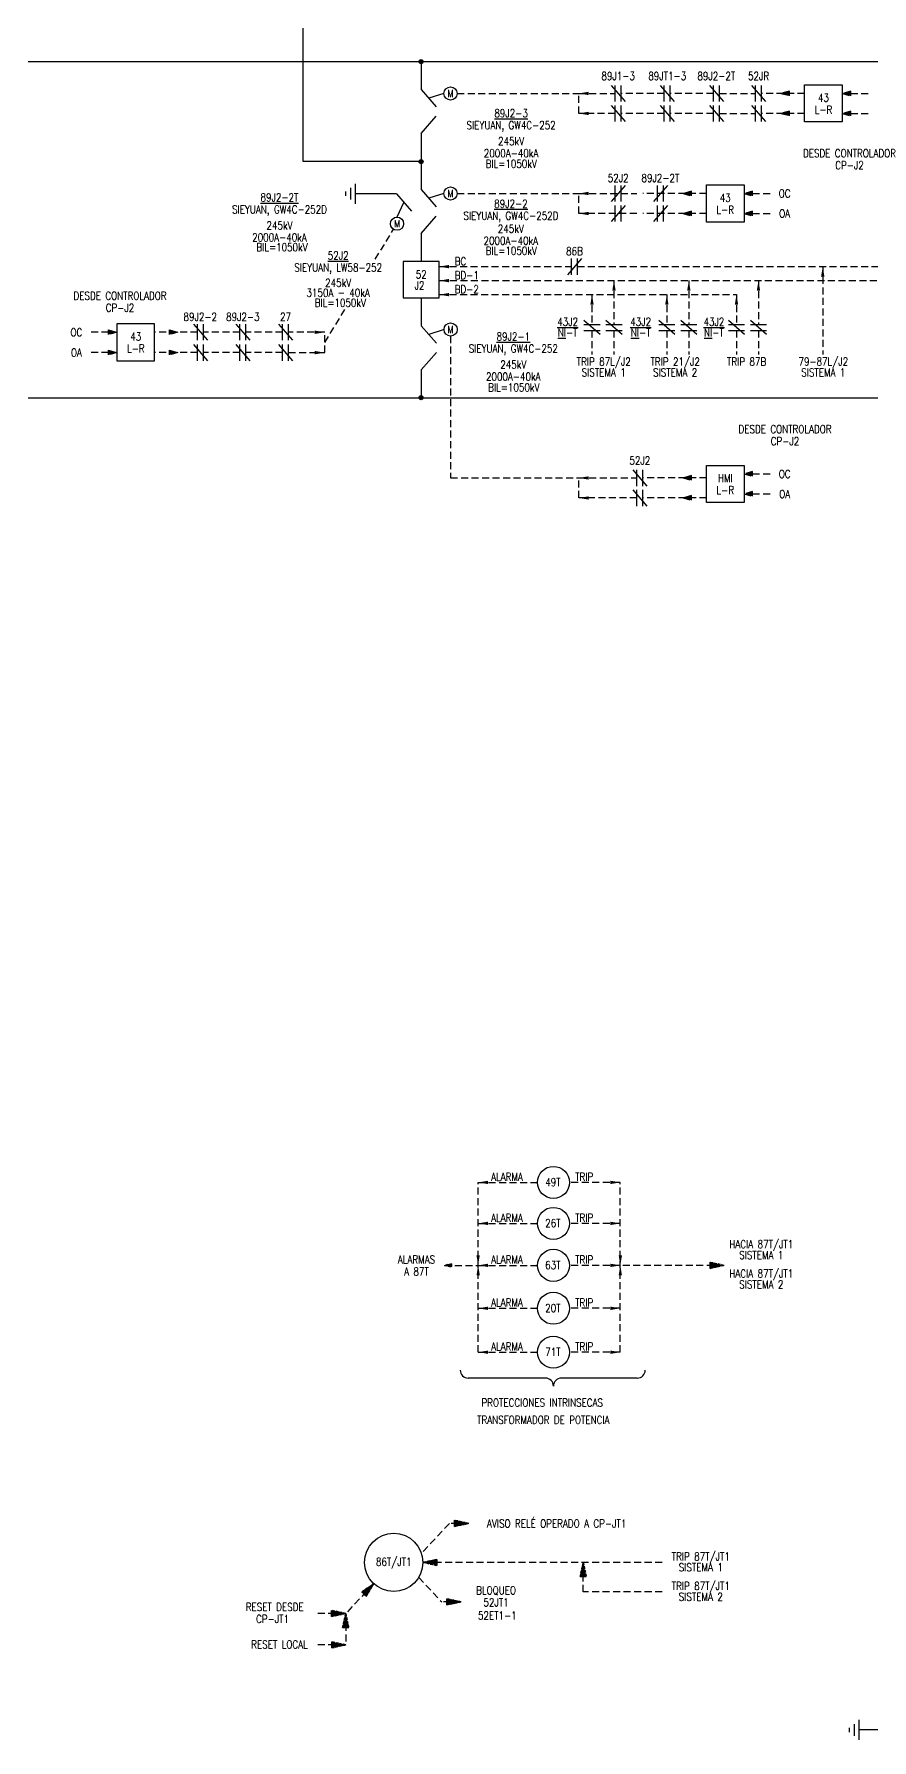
# Model space of a CAD drawing. Header units: millimetres. Extents: x 235043 to 235972, y 101635 to 102382.
# Drawn here: x 235456.1 to 235665.6, y 101700.7 to 102127 of the extents above; entities that cross this region are included whole.
import ezdxf
from ezdxf.enums import TextEntityAlignment as Align

# ---------------------------------------------------------------- set-up
doc = ezdxf.new("R2010")
doc.units = ezdxf.units.MM
doc.linetypes.add('CENTER', pattern=[50.8, 31.75, -6.35, 6.35, -6.35])
doc.linetypes.add('HIDDEN', pattern=[0.375, 0.25, -0.125])
for name, color, linetype in [('02 TITULOS', 3, 'Continuous'), ('03 TEXTOS', 7, 'Continuous'), ('06EJES', 1, 'CENTER'), ('4', 4, 'Continuous'), ('DATOS', 3, 'Continuous'), ('E-Nivel-066Kv', 52, 'Continuous'), ('E-Nivel-220Kv', 84, 'Continuous'), ('EL-Simbolos', 3, 'Continuous'), ('SEÑAL', 1, 'HIDDEN')]:
    doc.layers.add(name, color=color, linetype=linetype)
doc.styles.add('ROMANS', font='romans.shx', dxfattribs={"width": 0.8, "height": 2})

msp = doc.modelspace()

# ---------------------------------------------------------------- hatches: boundary and pattern name
at = {"linetype": 'HIDDEN', "ltscale": 2.5}
msp.add_hatch(color=1, dxfattribs=at).paths.add_polyline_path([(235564.79, 101754.77), (235563.02, 101755.16), (235563.02, 101754.39)])
at = {"layer": 'E-Nivel-220Kv'}
h = msp.add_hatch(color=256, dxfattribs=at)
h.dxf.hatch_style = 1
h.paths.add_polyline_path([(235553.38, 102120.09, 1), (235552.38, 102120.09, 1)])
h = msp.add_hatch(color=256, dxfattribs=at)
h.dxf.hatch_style = 1
h.paths.add_polyline_path([(235553.38, 102095.09, 1), (235552.38, 102095.09, 1)])
h = msp.add_hatch(color=256, dxfattribs=at)
h.dxf.hatch_style = 1
h.paths.add_polyline_path([(235553.38, 102036.09, 1), (235552.38, 102036.09, 1)])
at = {"layer": 'SEÑAL', "linetype": 'HIDDEN', "ltscale": 7}
for points in [[(235642.92, 102112.13), (235645.01, 102111.55), (235645.01, 102112.72)], [(235658.18, 102112.13), (235660.26, 102111.54), (235660.26, 102112.71)], [(235642.92, 102107.13), (235645.01, 102106.55), (235645.01, 102107.72)], [(235658.18, 102107.13), (235660.26, 102106.54), (235660.26, 102107.71)], [(235618.38, 102087.13), (235620.47, 102086.55), (235620.47, 102087.72)], [(235633.63, 102087.13), (235635.72, 102086.55), (235635.72, 102087.72)], [(235618.38, 102082.13), (235620.47, 102081.55), (235620.47, 102082.72)], [(235633.63, 102082.13), (235635.72, 102081.55), (235635.72, 102082.72)], [(235476.83, 102052.44), (235474.74, 102051.86), (235474.74, 102053.02)], [(235492.09, 102052.45), (235490, 102051.86), (235490, 102053.03)], [(235476.84, 102047.36), (235474.75, 102046.77), (235474.75, 102047.94)], [(235492.09, 102047.36), (235490, 102046.77), (235490, 102047.94)], [(235618.39, 102016.04), (235620.48, 102015.45), (235620.48, 102016.62)], [(235633.65, 102017.03), (235635.73, 102016.45), (235635.73, 102017.62)], [(235633.65, 102012.03), (235635.73, 102011.45), (235635.73, 102012.62)], [(235618.39, 102011.04), (235620.48, 102010.45), (235620.48, 102011.62)]]:
    msp.add_hatch(color=1, dxfattribs=at).paths.add_polyline_path(points)
at = {"layer": 'SEÑAL', "linetype": 'HIDDEN', "ltscale": 2.5}
for points in [[(235628.66, 101819.26), (235625.13, 101820.04), (235625.13, 101818.51)], [(235558.71, 101819.25), (235560.48, 101818.86), (235560.48, 101819.63)], [(235564.79, 101754.77), (235561.26, 101755.55), (235561.26, 101754.02)], [(235553.32, 101745.02), (235556.85, 101744.24), (235556.85, 101745.77)], [(235593.42, 101745.02), (235592.64, 101741.49), (235594.17, 101741.49)], [(235541.05, 101739.71), (235538.07, 101737.66), (235539.19, 101736.61)], [(235562.87, 101735.17), (235559.34, 101735.94), (235559.34, 101734.41)], [(235562.87, 101735.17), (235561.1, 101735.56), (235561.1, 101734.79)], [(235534.05, 101732.26), (235530.51, 101733.04), (235530.51, 101731.5)], [(235534.04, 101732.26), (235533.26, 101728.73), (235534.79, 101728.73)], [(235534.06, 101724.41), (235530.53, 101725.19), (235530.53, 101723.65)]]:
    msp.add_hatch(color=1, dxfattribs=at).paths.add_polyline_path(points)

# ---------------------------------------------------------------- linework, layer by layer
at = {"color": 1, "linetype": 'HIDDEN', "ltscale": 2.5}
for points in [[(235564.79, 101754.77), (235563.02, 101755.16), (235563.02, 101754.39), (235564.79, 101754.77)], [(235563.02, 101755.16), (235564.79, 101754.77), (235563.02, 101754.39), (235563.02, 101755.16)]]:
    msp.add_lwpolyline(points, dxfattribs=at)
at = {"layer": '06EJES'}
for p, q in [((235558.6, 102112.13), (235554.78, 102110.92)), ((235546.89, 102081.29), (235548.59, 102084.91)), ((235558.6, 102087.13), (235554.78, 102085.92)), ((235558.61, 102053.13), (235554.79, 102051.92))]:
    msp.add_line(p, q, dxfattribs=at)
at = {"layer": '4'}
for p, q in [((235583.96, 101791.09), (235564.66, 101791.09)), ((235606.91, 101791.09), (235587.96, 101791.09)), ((235546.04, 101737.73), (235546.04, 101737.73))]:
    msp.add_line(p, q, dxfattribs=at)
for centre, start, end in [((235564.66, 101793.09), 180, 270), ((235583.96, 101789.09), 0, 90), ((235587.96, 101789.09), 90, 180), ((235606.91, 101793.09), 270, 0)]:
    msp.add_arc(centre, 2, start, end, dxfattribs=at)
at = {"layer": 'DATOS'}
for points in [[(235648.76, 102114.26), (235658.17, 102114.26), (235658.17, 102105), (235648.76, 102105)], [(235624.21, 102089.26), (235633.62, 102089.26), (235633.62, 102080), (235624.21, 102080)], [(235486.25, 102054.57), (235476.84, 102054.57), (235476.84, 102045.31), (235486.25, 102045.31)], [(235624.23, 102019.17), (235633.64, 102019.17), (235633.64, 102009.91), (235624.23, 102009.91)]]:
    msp.add_lwpolyline(points, close=True, dxfattribs=at)
at = {"layer": 'E-Nivel-066Kv'}
msp.add_line((235672.6, 101703.17), (235662.38, 101703.17), dxfattribs=at)
at = {"layer": 'E-Nivel-220Kv'}
for p, q in [((235523.4, 102095.09), (235523.39, 102300.26)), ((235552.88, 102120.09), (235552.88, 102113.09)), ((235552.88, 102102.09), (235552.88, 102088.09)), ((235552.88, 102095.09), (235523.39, 102095.09)), ((235546.69, 102087.08), (235536.47, 102087.08)), ((235552.88, 102077.09), (235552.88, 102070.09)), ((235552.88, 102061.09), (235552.88, 102054.1)), ((235552.89, 102043.09), (235552.89, 102036.09))]:
    msp.add_line(p, q, dxfattribs=at)
at = {"layer": 'E-Nivel-220Kv', "color": 5}
for p, q in [((235080.6, 102120.09), (235941.43, 102120.09)), ((235080.6, 102036.09), (235941.43, 102036.09))]:
    msp.add_line(p, q, dxfattribs=at)
at = {"layer": 'E-Nivel-220Kv'}
for centre in [(235552.88, 102120.09), (235552.88, 102095.09), (235552.88, 102036.09)]:
    msp.add_circle(centre, 0.5, dxfattribs=at)
at = {"layer": 'EL-Simbolos'}
for p, q in [((235552.88, 102113.09), (235556.68, 102108.76)), ((235552.88, 102102.09), (235556.68, 102106.42)), ((235535.28, 102085.61), (235535.28, 102088.55)), ((235536.47, 102084.58), (235536.47, 102089.58)), ((235534.09, 102086.53), (235534.09, 102087.62)), ((235546.69, 102087.08), (235550.49, 102082.75)), ((235552.88, 102088.09), (235556.68, 102083.76)), ((235552.88, 102077.09), (235556.68, 102081.42)), ((235552.89, 102054.09), (235556.69, 102049.76)), ((235552.89, 102043.09), (235556.69, 102047.42)), ((235662.38, 101700.67), (235662.38, 101705.67)), ((235660, 101702.62), (235660, 101703.71)), ((235661.19, 101701.7), (235661.19, 101704.63))]:
    msp.add_line(p, q, dxfattribs=at)
msp.add_lwpolyline([(235548.38, 102070.09), (235548.38, 102061.09), (235557.38, 102061.09), (235557.38, 102070.09)], close=True, dxfattribs=at)
for centre, radius in [((235560.25, 102112.13), 1.65), ((235560.25, 102087.13), 1.65), ((235546.87, 102079.58), 1.65), ((235560.26, 102053.13), 1.65), ((235585.96, 101839.99), 4), ((235585.96, 101829.75), 4), ((235585.96, 101819.26), 4), ((235585.96, 101808.53), 4), ((235585.96, 101797.55), 4), ((235546.04, 101745.02), 7.28)]:
    msp.add_circle(centre, radius, dxfattribs=at)
at = {"layer": 'SEÑAL', "linetype": 'ByBlock'}
for p, q in [((235600.39, 102114.15), (235603.89, 102110.11)), ((235601.39, 102110.11), (235601.39, 102114.15)), ((235602.89, 102110.11), (235602.89, 102114.15)), ((235612.66, 102114.15), (235616.16, 102110.11)), ((235613.66, 102110.11), (235613.66, 102114.15)), ((235615.16, 102110.11), (235615.16, 102114.15)), ((235624.93, 102114.15), (235628.43, 102110.11)), ((235625.93, 102110.11), (235625.93, 102114.15)), ((235627.43, 102110.11), (235627.43, 102114.15)), ((235635.49, 102114.15), (235638.99, 102110.11)), ((235636.49, 102110.11), (235636.49, 102114.15)), ((235637.99, 102110.11), (235637.99, 102114.15)), ((235600.39, 102109.15), (235603.89, 102105.11)), ((235601.39, 102105.11), (235601.39, 102109.15)), ((235602.89, 102105.11), (235602.89, 102109.15)), ((235612.66, 102109.15), (235616.16, 102105.11)), ((235613.66, 102105.11), (235613.66, 102109.15)), ((235615.16, 102105.11), (235615.16, 102109.15)), ((235624.93, 102109.15), (235628.43, 102105.11)), ((235625.93, 102105.11), (235625.93, 102109.15)), ((235627.43, 102105.11), (235627.43, 102109.15)), ((235635.49, 102109.15), (235638.99, 102105.11)), ((235636.49, 102105.11), (235636.49, 102109.15)), ((235637.99, 102105.11), (235637.99, 102109.15)), ((235603.89, 102089.15), (235600.39, 102085.11)), ((235601.39, 102085.11), (235601.39, 102089.15)), ((235602.89, 102085.11), (235602.89, 102089.15)), ((235614.45, 102089.15), (235610.95, 102085.11)), ((235611.95, 102085.11), (235611.95, 102089.15)), ((235613.45, 102085.11), (235613.45, 102089.15)), ((235603.89, 102084.15), (235600.39, 102080.11)), ((235601.39, 102080.11), (235601.39, 102084.15)), ((235602.89, 102080.11), (235602.89, 102084.15)), ((235614.45, 102084.15), (235610.95, 102080.11)), ((235611.95, 102080.11), (235611.95, 102084.15)), ((235613.45, 102080.11), (235613.45, 102084.15)), ((235592.97, 102070.87), (235589.47, 102066.84)), ((235590.47, 102066.84), (235590.47, 102070.87)), ((235591.97, 102066.84), (235591.97, 102070.87)), ((235496.02, 102054.46), (235499.52, 102050.43)), ((235497.02, 102050.43), (235497.02, 102054.46)), ((235498.52, 102050.43), (235498.52, 102054.46)), ((235506.57, 102054.46), (235510.07, 102050.43)), ((235507.57, 102050.43), (235507.57, 102054.46)), ((235509.07, 102050.43), (235509.07, 102054.46)), ((235517.25, 102054.46), (235520.75, 102050.43)), ((235518.25, 102050.43), (235518.25, 102054.46)), ((235519.75, 102050.43), (235519.75, 102054.46)), ((235597.6, 102051.85), (235593.57, 102055.35)), ((235603.1, 102051.85), (235599.07, 102055.35)), ((235616.31, 102051.85), (235612.28, 102055.35)), ((235621.81, 102051.85), (235617.78, 102055.35)), ((235633.73, 102051.85), (235629.7, 102055.35)), ((235639.23, 102051.85), (235635.2, 102055.35)), ((235593.57, 102054.35), (235597.6, 102054.35)), ((235593.57, 102052.85), (235597.6, 102052.85)), ((235599.07, 102054.35), (235603.1, 102054.35)), ((235599.07, 102052.85), (235603.1, 102052.85)), ((235612.28, 102054.35), (235616.31, 102054.35)), ((235612.28, 102052.85), (235616.31, 102052.85)), ((235617.78, 102054.35), (235621.81, 102054.35)), ((235617.78, 102052.85), (235621.81, 102052.85)), ((235629.7, 102054.35), (235633.73, 102054.35)), ((235629.7, 102052.85), (235633.73, 102052.85)), ((235635.2, 102054.35), (235639.23, 102054.35)), ((235635.2, 102052.85), (235639.23, 102052.85)), ((235496.02, 102049.37), (235499.52, 102045.33)), ((235497.02, 102045.33), (235497.02, 102049.37)), ((235498.52, 102045.33), (235498.52, 102049.37)), ((235506.57, 102049.37), (235510.07, 102045.33)), ((235507.57, 102045.33), (235507.57, 102049.37)), ((235509.07, 102045.33), (235509.07, 102049.37)), ((235517.25, 102049.37), (235520.75, 102045.33)), ((235518.25, 102045.33), (235518.25, 102049.37)), ((235519.75, 102045.33), (235519.75, 102049.37)), ((235605.81, 102018.05), (235609.31, 102014.02)), ((235606.81, 102014.02), (235606.81, 102018.05)), ((235608.31, 102014.02), (235608.31, 102018.05)), ((235605.81, 102013.05), (235609.31, 102009.02)), ((235606.81, 102009.02), (235606.81, 102013.05)), ((235608.31, 102009.02), (235608.31, 102013.05))]:
    msp.add_line(p, q, dxfattribs=at)
at = {"layer": 'SEÑAL', "color": 1, "linetype": 'HIDDEN', "ltscale": 7}
for p, q in [((235561.9, 102112.13), (235592.27, 102112.13)), ((235592.27, 102107.13), (235592.27, 102112.13)), ((235592.27, 102112.13), (235601.39, 102112.13)), ((235613.66, 102112.13), (235602.89, 102112.13)), ((235625.93, 102112.13), (235615.16, 102112.13)), ((235627.43, 102112.13), (235636.49, 102112.13)), ((235648.76, 102112.13), (235637.99, 102112.13)), ((235660.26, 102112.13), (235665.27, 102112.13)), ((235601.39, 102107.13), (235592.27, 102107.13)), ((235613.66, 102107.13), (235602.89, 102107.13)), ((235625.93, 102107.13), (235615.16, 102107.13)), ((235627.43, 102107.13), (235636.49, 102107.13)), ((235648.76, 102107.13), (235637.99, 102107.13)), ((235660.26, 102107.13), (235665.27, 102107.13)), ((235561.9, 102087.13), (235592.27, 102087.13)), ((235592.27, 102082.13), (235592.27, 102087.13)), ((235592.27, 102087.13), (235606.8, 102087.13)), ((235624.22, 102087.13), (235608.3, 102087.13)), ((235635.72, 102087.13), (235640.72, 102087.14)), ((235606.8, 102082.13), (235592.27, 102082.13)), ((235624.22, 102082.13), (235608.3, 102082.13)), ((235635.72, 102082.13), (235640.72, 102082.14)), ((235541.42, 102070.68), (235545.98, 102078.19)), ((235557.38, 102068.85), (235590.47, 102068.85)), ((235591.97, 102068.85), (235683.2, 102068.85)), ((235653.27, 102068.89), (235653.27, 102046.88)), ((235557.44, 102065.35), (235683.2, 102065.36)), ((235601.09, 102065.36), (235601.09, 102054.35)), ((235619.8, 102065.36), (235619.8, 102054.35)), ((235637.21, 102065.36), (235637.21, 102054.35)), ((235557.38, 102061.85), (235631.71, 102061.85)), ((235595.59, 102061.85), (235595.59, 102054.35)), ((235614.3, 102061.85), (235614.3, 102054.35)), ((235631.71, 102061.85), (235631.71, 102054.35)), ((235528.81, 102049.9), (235533.87, 102058.23)), ((235474.74, 102052.44), (235469.74, 102052.45)), ((235497.02, 102052.45), (235486.25, 102052.45)), ((235507.57, 102052.45), (235498.52, 102052.45)), ((235518.25, 102052.45), (235509.07, 102052.45)), ((235528.81, 102052.45), (235519.75, 102052.45)), ((235528.81, 102047.35), (235528.81, 102052.45)), ((235560.26, 102051.48), (235560.26, 102016.04)), ((235595.59, 102052.85), (235595.59, 102046.85)), ((235601.09, 102052.85), (235601.09, 102046.85)), ((235614.3, 102052.85), (235614.3, 102046.85)), ((235619.8, 102052.85), (235619.8, 102046.85)), ((235631.71, 102052.85), (235631.71, 102046.85)), ((235637.21, 102052.85), (235637.21, 102046.85)), ((235474.75, 102047.36), (235469.75, 102047.36)), ((235497.02, 102047.35), (235486.25, 102047.36)), ((235507.57, 102047.35), (235498.52, 102047.35)), ((235518.25, 102047.35), (235509.07, 102047.35)), ((235519.75, 102047.35), (235528.81, 102047.35)), ((235560.26, 102016.04), (235592.28, 102016.04)), ((235592.28, 102011.04), (235592.28, 102016.04)), ((235592.28, 102016.04), (235606.81, 102016.04)), ((235624.23, 102016.04), (235608.31, 102016.04)), ((235635.73, 102017.03), (235640.74, 102017.04)), ((235635.73, 102012.03), (235640.74, 102012.04)), ((235606.81, 102011.04), (235592.28, 102011.04)), ((235624.23, 102011.04), (235608.31, 102011.04)), ((235567.14, 101839.99), (235581.96, 101839.99)), ((235567.14, 101797.55), (235567.14, 101839.99)), ((235602.68, 101839.99), (235589.96, 101839.99)), ((235602.68, 101797.55), (235602.68, 101839.99)), ((235567.14, 101829.75), (235581.96, 101829.75)), ((235602.68, 101829.75), (235589.96, 101829.75)), ((235558.71, 101819.25), (235567.14, 101819.25)), ((235567.14, 101819.26), (235581.96, 101819.26)), ((235602.68, 101819.26), (235589.96, 101819.26)), ((235628.66, 101819.26), (235602.67, 101819.26)), ((235567.14, 101808.53), (235581.96, 101808.53)), ((235602.68, 101808.53), (235589.96, 101808.53)), ((235567.14, 101797.55), (235581.96, 101797.55)), ((235602.68, 101797.55), (235589.96, 101797.55)), ((235559.95, 101754.77), (235552.95, 101747.32)), ((235564.79, 101754.77), (235559.95, 101754.77)), ((235613.14, 101745.02), (235553.32, 101745.02)), ((235593.42, 101737.66), (235593.42, 101745.02)), ((235541.05, 101739.71), (235534.05, 101732.26)), ((235552.29, 101741.28), (235558.03, 101735.17)), ((235562.87, 101735.17), (235558.03, 101735.17)), ((235613.14, 101737.66), (235593.42, 101737.66)), ((235534.05, 101732.26), (235526.83, 101732.26)), ((235534.05, 101732.26), (235534.06, 101724.45)), ((235534.05, 101724.45), (235526.75, 101724.45))]:
    msp.add_line(p, q, dxfattribs=at)
for points in [[(235642.92, 102112.13), (235645.01, 102111.55), (235645.01, 102112.72), (235642.92, 102112.13)], [(235658.18, 102112.13), (235660.26, 102111.54), (235660.26, 102112.71), (235658.18, 102112.13)], [(235642.92, 102107.13), (235645.01, 102106.55), (235645.01, 102107.72), (235642.92, 102107.13)], [(235658.18, 102107.13), (235660.26, 102106.54), (235660.26, 102107.71), (235658.18, 102107.13)], [(235618.38, 102087.13), (235620.47, 102086.55), (235620.47, 102087.72), (235618.38, 102087.13)], [(235633.63, 102087.13), (235635.72, 102086.55), (235635.72, 102087.72), (235633.63, 102087.13)], [(235618.38, 102082.13), (235620.47, 102081.55), (235620.47, 102082.72), (235618.38, 102082.13)], [(235633.63, 102082.13), (235635.72, 102081.55), (235635.72, 102082.72), (235633.63, 102082.13)], [(235476.83, 102052.44), (235474.74, 102051.86), (235474.74, 102053.02), (235476.83, 102052.44)], [(235492.09, 102052.45), (235490, 102051.86), (235490, 102053.03), (235492.09, 102052.45)], [(235476.84, 102047.36), (235474.75, 102046.77), (235474.75, 102047.94), (235476.84, 102047.36)], [(235492.09, 102047.36), (235490, 102046.77), (235490, 102047.94), (235492.09, 102047.36)], [(235618.39, 102016.04), (235620.48, 102015.45), (235620.48, 102016.62), (235618.39, 102016.04)], [(235633.65, 102017.03), (235635.73, 102016.45), (235635.73, 102017.62), (235633.65, 102017.03)], [(235633.65, 102012.03), (235635.73, 102011.45), (235635.73, 102012.62), (235633.65, 102012.03)], [(235618.39, 102011.04), (235620.48, 102010.45), (235620.48, 102011.62), (235618.39, 102011.04)]]:
    msp.add_lwpolyline(points, dxfattribs=at)
at = {"layer": 'SEÑAL', "color": 1, "linetype": 'HIDDEN', "ltscale": 2.5}
for points in [[(235628.66, 101819.26), (235625.13, 101820.04), (235625.13, 101818.51), (235628.66, 101819.26)], [(235625.13, 101820.04), (235628.66, 101819.26), (235625.13, 101818.51), (235625.13, 101820.04)], [(235558.71, 101819.25), (235560.48, 101818.86), (235560.48, 101819.63), (235558.71, 101819.25)], [(235560.48, 101818.86), (235558.71, 101819.25), (235560.48, 101819.63), (235560.48, 101818.86)], [(235564.79, 101754.77), (235561.26, 101755.55), (235561.26, 101754.02), (235564.79, 101754.77)], [(235561.26, 101755.55), (235564.79, 101754.77), (235561.26, 101754.02), (235561.26, 101755.55)], [(235553.32, 101745.02), (235556.85, 101744.24), (235556.85, 101745.77), (235553.32, 101745.02)], [(235556.85, 101744.24), (235553.32, 101745.02), (235556.85, 101745.77), (235556.85, 101744.24)], [(235593.42, 101745.02), (235592.64, 101741.49), (235594.17, 101741.49), (235593.42, 101745.02)], [(235592.64, 101741.49), (235593.42, 101745.02), (235594.17, 101741.49), (235592.64, 101741.49)], [(235541.05, 101739.71), (235538.07, 101737.66), (235539.19, 101736.61), (235541.05, 101739.71)], [(235538.07, 101737.66), (235541.05, 101739.71), (235539.19, 101736.61), (235538.07, 101737.66)], [(235562.87, 101735.17), (235559.34, 101735.94), (235559.34, 101734.41), (235562.87, 101735.17)], [(235559.34, 101735.94), (235562.87, 101735.17), (235559.34, 101734.41), (235559.34, 101735.94)], [(235562.87, 101735.17), (235561.1, 101735.56), (235561.1, 101734.79), (235562.87, 101735.17)], [(235561.1, 101735.56), (235562.87, 101735.17), (235561.1, 101734.79), (235561.1, 101735.56)], [(235534.05, 101732.26), (235530.51, 101733.04), (235530.51, 101731.5), (235534.05, 101732.26)], [(235530.51, 101733.04), (235534.05, 101732.26), (235530.51, 101731.5), (235530.51, 101733.04)], [(235534.04, 101732.26), (235533.26, 101728.73), (235534.79, 101728.73), (235534.04, 101732.26)], [(235533.26, 101728.73), (235534.04, 101732.26), (235534.79, 101728.73), (235533.26, 101728.73)], [(235534.06, 101724.41), (235530.53, 101725.19), (235530.53, 101723.65), (235534.06, 101724.41)], [(235530.53, 101725.19), (235534.06, 101724.41), (235530.53, 101723.65), (235530.53, 101725.19)]]:
    msp.add_lwpolyline(points, dxfattribs=at)
at = {"layer": 'SEÑAL', "color": 1, "linetype": 'HIDDEN', "ltscale": 0.5}
for points in [[(235594.77, 102112.55), (235592.27, 102112.13), (235594.77, 102111.71)], [(235594.77, 102107.55), (235592.27, 102107.13), (235594.77, 102106.71)], [(235594.77, 102087.55), (235592.27, 102087.13), (235594.77, 102086.71)], [(235594.77, 102082.55), (235592.27, 102082.13), (235594.77, 102081.71)], [(235559.88, 102068.44), (235557.38, 102068.85), (235559.88, 102069.27)], [(235559.88, 102064.94), (235557.38, 102065.35), (235559.88, 102065.77)], [(235559.88, 102061.44), (235557.38, 102061.85), (235559.88, 102062.27)], [(235526.31, 102052.86), (235528.81, 102052.45), (235526.31, 102052.03)], [(235526.31, 102047.77), (235528.81, 102047.35), (235526.31, 102046.93)], [(235594.78, 102016.45), (235592.28, 102016.04), (235594.78, 102015.62)], [(235594.78, 102011.45), (235592.28, 102011.04), (235594.78, 102010.62)], [(235569.64, 101840.4), (235567.14, 101839.99), (235569.64, 101839.57)], [(235600.18, 101840.4), (235602.68, 101839.99), (235600.18, 101839.57)], [(235569.64, 101830.16), (235567.14, 101829.75), (235569.64, 101829.32)], [(235600.18, 101830.16), (235602.68, 101829.75), (235600.18, 101829.32)], [(235567.55, 101821.76), (235567.14, 101819.26), (235566.72, 101821.76)], [(235602.27, 101821.76), (235602.68, 101819.26), (235603.11, 101821.76)], [(235566.73, 101816.76), (235567.14, 101819.26), (235567.57, 101816.76)], [(235569.64, 101819.67), (235567.14, 101819.26), (235569.64, 101818.83)], [(235600.18, 101819.67), (235602.68, 101819.26), (235600.18, 101818.83)], [(235603.09, 101816.76), (235602.68, 101819.26), (235602.26, 101816.76)], [(235569.64, 101808.94), (235567.14, 101808.53), (235569.64, 101808.1)], [(235600.18, 101808.94), (235602.68, 101808.53), (235600.18, 101808.1)], [(235569.64, 101797.96), (235567.14, 101797.55), (235569.64, 101797.13)], [(235600.18, 101797.96), (235602.68, 101797.55), (235600.18, 101797.13)]]:
    msp.add_solid(points, dxfattribs=at)
at = {"layer": 'SEÑAL', "color": 1, "linetype": 'HIDDEN', "ltscale": 2.5}
for points in [[(235652.86, 102066.37), (235653.27, 102068.87), (235653.7, 102066.37)], [(235600.68, 102062.86), (235601.09, 102065.36), (235601.51, 102062.86)], [(235619.39, 102062.86), (235619.8, 102065.36), (235620.22, 102062.86)], [(235636.8, 102062.86), (235637.21, 102065.36), (235637.64, 102062.86)], [(235595.18, 102059.35), (235595.59, 102061.85), (235596.01, 102059.36)], [(235613.89, 102059.35), (235614.3, 102061.85), (235614.72, 102059.36)], [(235631.3, 102059.35), (235631.71, 102061.85), (235632.14, 102059.36)], [(235593.01, 101742.52), (235593.42, 101745.02), (235593.84, 101742.52)]]:
    msp.add_solid(points, dxfattribs=at)

# ---------------------------------------------------------------- texts
at = {"layer": '02 TITULOS', "style": 'ROMANS', "width": 0.8}
for s, p in [('%%U89J2-3', (235575.38, 102106.19)), ('SIEYUAN, GW4C-252', (235575.38, 102103.19)), ('%%U89J2-2T', (235517.48, 102085.15)), ('%%U89J2-2', (235575.34, 102083.57)), ('SIEYUAN, GW4C-252D', (235517.48, 102082.15)), ('SIEYUAN, GW4C-252D', (235575.34, 102080.57)), ('%%U52J2', (235532.15, 102070.62)), ('SIEYUAN, LW58-252', (235532.15, 102067.62)), ('%%U89J2-1', (235575.93, 102050.36)), ('SIEYUAN, GW4C-252', (235575.93, 102047.36))]:
    msp.add_text(s, height=2, dxfattribs=at).set_placement(p, align=Align.CENTER)
at = {"layer": '03 TEXTOS', "style": 'ROMANS', "width": 0.8}
for s, p in [('89J1-3', (235602.14, 102115.49)), ('89JT1-3', (235614.41, 102115.49)), ('89J2-2T', (235626.68, 102115.49)), ('52JR', (235637.24, 102115.49)), ('2000A-40kA', (235575.38, 102096.19)), ('245kV', (235575.38, 102099.19)), ('BIL=1050kV', (235575.42, 102093.55)), ('52J2', (235602.14, 102089.99)), ('89J2-2T', (235612.7, 102089.99)), ('245kV', (235517.48, 102078.15)), ('2000A-40kA', (235517.48, 102075.15)), ('2000A-40kA', (235575.31, 102074.33)), ('245kV', (235575.31, 102077.33)), ('BIL=1050kV', (235518.11, 102072.7)), ('BIL=1050kV', (235575.42, 102071.82)), ('86B', (235591.22, 102071.71)), ('52', (235552.9, 102065.92)), ('3150A - 40kA', (235532.15, 102061.32)), ('245kV', (235532.15, 102063.82)), ('J2', (235552.47, 102063.13)), ('BIL=1050kV', (235532.69, 102058.82)), ('89J2-2', (235497.68, 102055.3)), ('89J2-3', (235508.32, 102055.3)), ('27', (235519, 102055.3)), ('%%U43J2', (235589.51, 102054.07)), ('%%U43J2', (235607.77, 102054.07)), ('%%U43J2', (235626.08, 102054.07)), ('%%UNI%%U-T', (235589.51, 102051.37)), ('%%UNI%%U-T', (235607.77, 102051.37)), ('%%UNI%%U-T', (235626.08, 102051.37)), ('TRIP 87L/J2', (235598.53, 102044.1)), ('TRIP 21/J2', (235616.39, 102044.1)), ('TRIP 87B', (235634.25, 102044.1)), ('79-87L/J2', (235653.42, 102044.13)), ('2000A-40kA', (235575.93, 102040.36)), ('245kV', (235575.93, 102043.36)), ('SISTEMA 1', (235598.53, 102041.4)), ('SISTEMA 2', (235616.39, 102041.4)), ('SISTEMA 1', (235653.42, 102041.42)), ('BIL=1050kV', (235576.06, 102037.65)), ('52J2', (235607.56, 102019.4)), ('HACIA 87T/JT1', (235637.92, 101823.54)), ('SISTEMA 1', (235637.92, 101820.84)), ('HACIA 87T/JT1', (235637.92, 101816.18)), ('SISTEMA 2', (235637.92, 101813.48)), ('TRIP 87T/JT1', (235622.79, 101745.49)), ('SISTEMA 1', (235622.79, 101742.79)), ('TRIP 87T/JT1', (235622.79, 101738.13)), ('SISTEMA 2', (235622.79, 101735.43))]:
    msp.add_text(s, height=2, dxfattribs=at).set_placement(p, align=Align.CENTER)
for s, height, p in [('M', 1.8, (235560.25, 102112.13)), ('43', 2, (235653.46, 102111.07)), ('L-R', 2, (235653.46, 102108.07)), ('DESDE CONTROLADOR', 2, (235659.97, 102097.18)), ('CP-J2', 2, (235659.97, 102094.18)), ('M', 1.8, (235560.25, 102087.13)), ('43', 2, (235628.91, 102086.07)), ('OC', 2, (235643.75, 102087.12)), ('M', 1.8, (235546.87, 102079.58)), ('L-R', 2, (235628.91, 102083.07)), ('OA', 2, (235643.75, 102082.12)), ('DESDE CONTROLADOR', 2, (235477.62, 102061.56)), ('CP-J2', 2, (235477.62, 102058.56)), ('OC', 2, (235466.71, 102052.43)), ('43', 2, (235481.55, 102051.38)), ('M', 1.8, (235560.26, 102053.13)), ('OA', 2, (235466.72, 102047.35)), ('L-R', 2, (235481.55, 102048.38)), ('DESDE CONTROLADOR', 2, (235643.85, 102028.23)), ('CP-J2', 2, (235643.85, 102025.23)), ('HMI', 2, (235628.93, 102015.98)), ('OC', 2, (235643.77, 102017.02)), ('L-R', 2, (235628.93, 102012.98)), ('OA', 2, (235643.77, 102012.02)), ('49T', 2, (235585.82, 101840.05)), ('26T', 2, (235585.82, 101829.81)), ('63T', 2, (235585.82, 101819.32)), ('20T', 2, (235585.82, 101808.59)), ('71T', 2, (235585.82, 101797.62)), ('86T/JT1', 2, (235546.04, 101745.02))]:
    msp.add_text(s, height=height, dxfattribs=at).set_placement(p, align=Align.MIDDLE)
for s, p in [('BC', (235561.28, 102070.18)), ('BD-1', (235561.28, 102066.69)), ('BD-2', (235561.28, 102063.19))]:
    msp.add_text(s, height=2, dxfattribs=at).set_placement(p, align=Align.MIDDLE_LEFT)
for s, p in [('ALARMA', (235570.38, 101840.41)), ('TRIP', (235591.39, 101840.41)), ('ALARMA', (235570.38, 101830.17)), ('TRIP', (235591.39, 101830.17)), ('ALARMA', (235570.38, 101819.68)), ('TRIP', (235591.39, 101819.68)), ('ALARMA', (235570.38, 101808.95)), ('TRIP', (235591.39, 101808.95)), ('ALARMA', (235570.38, 101797.97)), ('TRIP', (235591.39, 101797.97)), ('PROTECCIONES INTRINSECAS', (235567.97, 101783.95)), ('TRANSFORMADOR DE POTENCIA', (235566.87, 101779.63))]:
    msp.add_text(s, height=2, dxfattribs=at).set_placement(p)
for s, p in [('ALARMAS', (235551.73, 101820.71)), ('A 87T', (235551.73, 101817.71)), ('AVISO RELÉ OPERADO A CP-JT1', (235586.76, 101754.73)), ('BLOQUEO', (235571.62, 101738.03)), ('RESET DESDE', (235516.29, 101733.88)), ('52JT1', (235571.62, 101735.03)), ('CP-JT1 ', (235516.29, 101730.88)), ('52ET1-1', (235571.93, 101731.75)), ('RESET LOCAL ', (235518.03, 101724.52))]:
    msp.add_text(s, height=2, dxfattribs=at).set_placement(p, align=Align.MIDDLE_CENTER)

doc.saveas('drawing.dxf')
